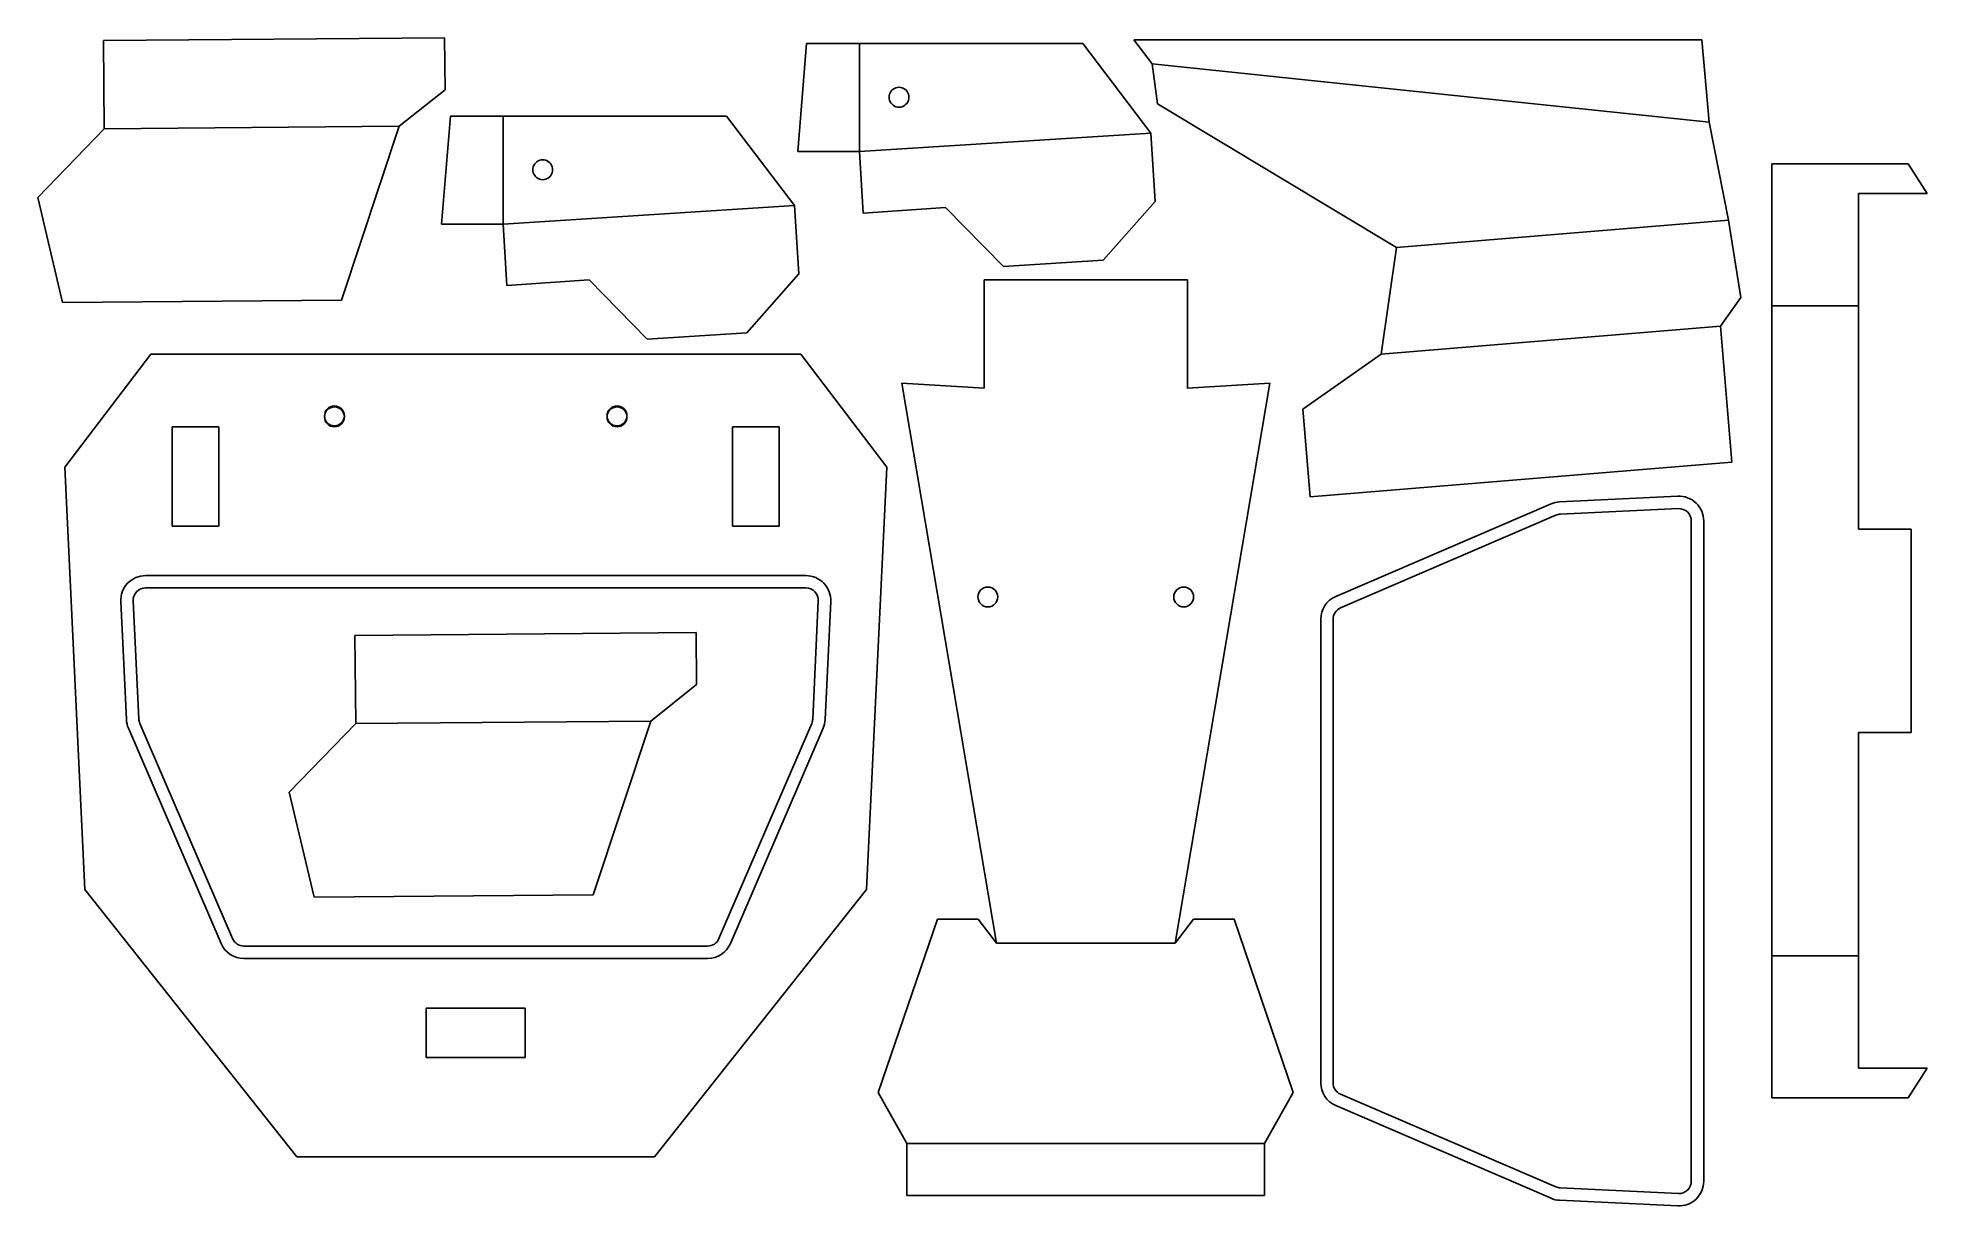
# Model space of a CAD drawing. Header units: millimetres. Extents: x 2631 to 3393, y 2433 to 2905.
import ezdxf

# ---------------------------------------------------------------- set-up
doc = ezdxf.new("R2010")
doc.units = ezdxf.units.MM
doc.layers.add('2D Чертеж линиями', color=7, linetype='Continuous')

msp = doc.modelspace()

# ---------------------------------------------------------------- linework, layer by layer
at = {"layer": '2D Чертеж линиями'}
for p, q in [((2657.29, 2903.35, -128.59), (2794.92, 2904.51, -128.59)), ((2657.29, 2903.35, -130.59), (2794.92, 2904.51, -130.59)), ((2795.1, 2883.51, -128.59), (2794.92, 2904.51, -128.59)), ((2794.92, 2904.51, -130.59), (2795.1, 2883.51, -130.59)), ((2794.92, 2904.51, -128.59), (2794.92, 2904.51, -130.59)), ((2657.29, 2903.35, -128.59), (2657.29, 2903.35, -130.59)), ((2657.59, 2867.79, -128.59), (2657.29, 2903.35, -128.59)), ((2657.59, 2867.79, -130.59), (2657.29, 2903.35, -130.59)), ((2937.39, 2858.57, -128.59), (2940.98, 2902.19, -128.59)), ((2937.39, 2858.57, -130.59), (2940.98, 2902.19, -130.59)), ((2940.98, 2902.19, -128.59), (2962.24, 2902.19, -128.59)), ((2940.98, 2902.19, -130.59), (2962.24, 2902.19, -130.59)), ((2940.98, 2902.19, -128.59), (2940.98, 2902.19, -130.59)), ((2962.24, 2902.19, -128.59), (2962.24, 2858.57, -128.59)), ((2962.24, 2902.19, -128.59), (2962.24, 2902.19, -130.59)), ((2962.24, 2858.57, -130.59), (2962.24, 2902.19, -130.59)), ((2962.24, 2902.19, -128.59), (3052.35, 2902.19, -128.59)), ((2962.24, 2902.19, -130.59), (3052.35, 2902.19, -130.59)), ((2962.24, 2902.19, -128.59), (2962.24, 2902.19, -130.59)), ((2962.24, 2902.19, -128.59), (2962.24, 2858.57, -128.59)), ((2962.24, 2902.19, -130.59), (2962.24, 2858.57, -130.59)), ((3052.35, 2902.19, -128.59), (3079.79, 2866.05, -128.59)), ((3052.35, 2902.19, -130.59), (3079.79, 2866.05, -130.59)), ((3052.35, 2902.19, -128.59), (3052.35, 2902.19, -130.59)), ((3072.96, 2903.71, -128.59), (3302.15, 2903.71, -128.59)), ((3072.96, 2903.71, -130.59), (3302.15, 2903.71, -130.59)), ((3072.96, 2903.71, -128.59), (3072.96, 2903.71, -130.59)), ((3072.96, 2903.71, -128.59), (3080.35, 2894.04, -128.59)), ((3080.35, 2894.04, -130.59), (3072.96, 2903.71, -130.59)), ((3302.15, 2903.71, -128.59), (3302.15, 2903.71, -130.59)), ((3302.15, 2903.71, -128.59), (3305.08, 2870.44, -128.59)), ((3302.15, 2903.71, -130.59), (3305.08, 2870.44, -130.59)), ((3082.46, 2877.84, -128.59), (3080.35, 2894.04, -128.59)), ((3080.35, 2894.04, -128.59), (3080.35, 2894.04, -130.59)), ((3082.46, 2877.84, -130.59), (3080.35, 2894.04, -130.59)), ((3080.35, 2894.04, -128.59), (3305.08, 2870.44, -128.59)), ((3080.35, 2894.04, -130.59), (3305.08, 2870.44, -130.59)), ((3080.35, 2894.04, -128.59), (3080.35, 2894.04, -130.59)), ((3080.35, 2894.04, -128.59), (3305.08, 2870.44, -128.59)), ((3305.08, 2870.44, -130.59), (3080.35, 2894.04, -130.59)), ((2776.62, 2868.79, -128.59), (2795.1, 2883.51, -128.59)), ((2795.1, 2883.51, -130.59), (2776.62, 2868.79, -130.59)), ((2795.1, 2883.51, -128.59), (2795.1, 2883.51, -130.59)), ((3082.46, 2877.84, -128.59), (3082.46, 2877.84, -130.59)), ((3178.89, 2819.86, -128.59), (3082.46, 2877.84, -128.59)), ((3178.89, 2819.86, -130.59), (3082.46, 2877.84, -130.59)), ((2657.59, 2867.79, -128.59), (2630.81, 2840.08, -128.59)), ((2630.81, 2840.08, -130.59), (2657.59, 2867.79, -130.59)), ((2657.59, 2867.79, -128.59), (2776.62, 2868.79, -128.59)), ((2657.59, 2867.79, -130.59), (2776.62, 2868.79, -130.59)), ((2657.59, 2867.79, -128.59), (2776.62, 2868.79, -128.59)), ((2776.62, 2868.79, -130.59), (2657.59, 2867.79, -130.59)), ((2657.59, 2867.79, -128.59), (2657.59, 2867.79, -130.59)), ((2657.59, 2867.79, -128.59), (2657.59, 2867.79, -130.59)), ((2753.34, 2798.68, -128.59), (2776.62, 2868.79, -128.59)), ((2776.62, 2868.79, -130.59), (2753.34, 2798.68, -130.59)), ((2776.62, 2868.79, -128.59), (2776.62, 2868.79, -130.59)), ((2776.62, 2868.79, -128.59), (2776.62, 2868.79, -130.59)), ((2793.67, 2829.31, -129.59), (2797.25, 2872.94, -129.59)), ((2793.67, 2829.31, -131.59), (2797.25, 2872.94, -131.59)), ((2797.25, 2872.94, -129.59), (2818.52, 2872.94, -129.59)), ((2797.25, 2872.94, -131.59), (2818.52, 2872.94, -131.59)), ((2797.25, 2872.94, -129.59), (2797.25, 2872.94, -131.59)), ((2818.52, 2872.94, -129.59), (2818.52, 2829.31, -129.59)), ((2818.52, 2872.94, -129.59), (2818.52, 2872.94, -131.59)), ((2818.52, 2829.31, -131.59), (2818.52, 2872.94, -131.59)), ((2818.52, 2872.94, -129.59), (2908.63, 2872.94, -129.59)), ((2818.52, 2872.94, -131.59), (2908.63, 2872.94, -131.59)), ((2818.52, 2872.94, -129.59), (2818.52, 2872.94, -131.59)), ((2818.52, 2872.94, -129.59), (2818.52, 2829.31, -129.59)), ((2818.52, 2872.94, -131.59), (2818.52, 2829.31, -131.59)), ((2908.63, 2872.94, -129.59), (2936.07, 2836.8, -129.59)), ((2908.63, 2872.94, -131.59), (2936.07, 2836.8, -131.59)), ((2908.63, 2872.94, -129.59), (2908.63, 2872.94, -131.59)), ((2962.24, 2858.57, -128.59), (3079.79, 2866.05, -128.59)), ((2962.24, 2858.57, -130.59), (3079.79, 2866.05, -130.59)), ((2962.24, 2858.57, -128.59), (3079.79, 2866.05, -128.59)), ((3079.79, 2866.05, -130.59), (2962.24, 2858.57, -130.59)), ((3079.79, 2866.05, -128.59), (3081.55, 2838.45, -128.59)), ((3079.79, 2866.05, -130.59), (3081.55, 2838.45, -130.59)), ((3079.79, 2866.05, -128.59), (3079.79, 2866.05, -130.59)), ((3079.79, 2866.05, -128.59), (3079.79, 2866.05, -130.59)), ((3305.08, 2870.44, -128.59), (3312.81, 2830.91, -128.59)), ((3305.08, 2870.44, -130.59), (3312.81, 2830.91, -130.59)), ((3305.08, 2870.44, -128.59), (3305.08, 2870.44, -130.59)), ((3305.08, 2870.44, -128.59), (3305.08, 2870.44, -130.59)), ((2937.39, 2858.57, -128.59), (2937.39, 2858.57, -130.59)), ((2937.39, 2858.57, -128.59), (2962.24, 2858.57, -128.59)), ((2962.24, 2858.57, -130.59), (2937.39, 2858.57, -130.59)), ((2962.24, 2858.57, -128.59), (2962.24, 2858.57, -130.59)), ((2962.24, 2858.57, -128.59), (2963.82, 2833.77, -128.59)), ((2963.82, 2833.77, -130.59), (2962.24, 2858.57, -130.59)), ((2962.24, 2858.57, -128.59), (2962.24, 2858.57, -130.59)), ((2962.24, 2858.57, -128.59), (2962.24, 2858.57, -130.59)), ((3385.35, 2853.61, -128.59), (3330.35, 2853.61, -128.59)), ((3330.35, 2853.61, -130.59), (3385.35, 2853.61, -130.59)), ((3330.35, 2853.61, -128.59), (3330.35, 2853.61, -130.59)), ((3330.35, 2853.61, -128.59), (3330.35, 2796.29, -128.59)), ((3330.35, 2796.29, -130.59), (3330.35, 2853.61, -130.59)), ((3393.02, 2841.66, -128.59), (3385.35, 2853.61, -128.59)), ((3385.35, 2853.61, -130.59), (3393.02, 2841.66, -130.59)), ((3385.35, 2853.61, -128.59), (3385.35, 2853.61, -130.59)), ((2630.81, 2840.08, -128.59), (2630.81, 2840.08, -130.59)), ((2640.83, 2797.74, -128.59), (2630.81, 2840.08, -128.59)), ((2640.83, 2797.74, -130.59), (2630.81, 2840.08, -130.59)), ((2818.52, 2829.31, -129.59), (2936.07, 2836.8, -129.59)), ((2818.52, 2829.31, -131.59), (2936.07, 2836.8, -131.59)), ((2818.52, 2829.31, -129.59), (2936.07, 2836.8, -129.59)), ((2936.07, 2836.8, -131.59), (2818.52, 2829.31, -131.59)), ((2936.07, 2836.8, -129.59), (2937.83, 2809.19, -129.59)), ((2936.07, 2836.8, -131.59), (2937.83, 2809.19, -131.59)), ((2936.07, 2836.8, -129.59), (2936.07, 2836.8, -131.59)), ((2936.07, 2836.8, -129.59), (2936.07, 2836.8, -131.59)), ((2997.02, 2836.06, -128.59), (2963.82, 2833.77, -128.59)), ((2997.02, 2836.06, -130.59), (2963.82, 2833.77, -130.59)), ((2997.02, 2836.06, -128.59), (2997.02, 2836.06, -130.59)), ((2997.02, 2836.06, -128.59), (3020.35, 2812.17, -128.59)), ((3020.35, 2812.17, -130.59), (2997.02, 2836.06, -130.59)), ((3081.55, 2838.45, -128.59), (3060.54, 2814.73, -128.59)), ((3081.55, 2838.45, -130.59), (3060.54, 2814.73, -130.59)), ((3081.55, 2838.45, -128.59), (3081.55, 2838.45, -130.59)), ((3365.35, 2841.66, -128.59), (3393.02, 2841.66, -128.59)), ((3365.35, 2841.66, -128.59), (3365.35, 2841.66, -130.59)), ((3393.02, 2841.66, -130.59), (3365.35, 2841.66, -130.59)), ((3365.35, 2796.29, -128.59), (3365.35, 2841.66, -128.59)), ((3365.35, 2841.66, -130.59), (3365.35, 2796.29, -130.59)), ((3393.02, 2841.66, -128.59), (3393.02, 2841.66, -130.59)), ((2793.67, 2829.31, -129.59), (2793.67, 2829.31, -131.59)), ((2793.67, 2829.31, -129.59), (2818.52, 2829.31, -129.59)), ((2818.52, 2829.31, -131.59), (2793.67, 2829.31, -131.59)), ((2818.52, 2829.31, -129.59), (2818.52, 2829.31, -131.59)), ((2818.52, 2829.31, -129.59), (2820.09, 2804.52, -129.59)), ((2820.09, 2804.52, -131.59), (2818.52, 2829.31, -131.59)), ((2818.52, 2829.31, -129.59), (2818.52, 2829.31, -131.59)), ((2818.52, 2829.31, -129.59), (2818.52, 2829.31, -131.59)), ((2963.82, 2833.77, -128.59), (2963.82, 2833.77, -130.59)), ((3312.81, 2830.91, -128.59), (3178.89, 2819.86, -128.59)), ((3312.81, 2830.91, -130.59), (3178.89, 2819.86, -130.59)), ((3312.81, 2830.91, -128.59), (3178.89, 2819.86, -128.59)), ((3178.89, 2819.86, -130.59), (3312.81, 2830.91, -130.59)), ((3312.81, 2830.91, -128.59), (3312.81, 2830.91, -130.59)), ((3317.89, 2799.64, -128.59), (3312.81, 2830.91, -128.59)), ((3312.81, 2830.91, -130.59), (3317.89, 2799.64, -130.59)), ((3312.81, 2830.91, -128.59), (3312.81, 2830.91, -130.59)), ((3020.35, 2812.17, -128.59), (3060.54, 2814.73, -128.59)), ((3060.54, 2814.73, -130.59), (3020.35, 2812.17, -130.59)), ((3060.54, 2814.73, -128.59), (3060.54, 2814.73, -130.59)), ((3178.89, 2819.86, -128.59), (3172.74, 2776.79, -128.59)), ((3172.74, 2776.79, -130.59), (3178.89, 2819.86, -130.59)), ((3178.89, 2819.86, -128.59), (3178.89, 2819.86, -130.59)), ((3178.89, 2819.86, -128.59), (3178.89, 2819.86, -130.59)), ((2853.29, 2806.81, -129.59), (2820.09, 2804.52, -129.59)), ((2853.29, 2806.81, -131.59), (2820.09, 2804.52, -131.59)), ((2853.29, 2806.81, -129.59), (2853.29, 2806.81, -131.59)), ((2853.29, 2806.81, -129.59), (2876.63, 2782.91, -129.59)), ((2876.63, 2782.91, -131.59), (2853.29, 2806.81, -131.59)), ((2937.83, 2809.19, -129.59), (2916.82, 2785.47, -129.59)), ((2937.83, 2809.19, -131.59), (2916.82, 2785.47, -131.59)), ((2937.83, 2809.19, -129.59), (2937.83, 2809.19, -131.59)), ((3094.57, 2806.84, -126.59), (3012.56, 2806.84, -126.59)), ((3012.56, 2806.84, -130.59), (3094.57, 2806.84, -130.59)), ((3012.56, 2806.84, -126.59), (3012.56, 2806.84, -130.59)), ((3012.56, 2806.84, -126.59), (3012.56, 2763.07, -126.59)), ((3012.56, 2763.07, -130.59), (3012.56, 2806.84, -130.59)), ((3020.35, 2812.17, -128.59), (3020.35, 2812.17, -130.59)), ((3094.57, 2763.07, -126.59), (3094.57, 2806.84, -126.59)), ((3094.57, 2806.84, -130.59), (3094.57, 2763.07, -130.59)), ((3094.57, 2806.84, -126.59), (3094.57, 2806.84, -130.59)), ((2640.83, 2797.74, -128.59), (2753.34, 2798.68, -128.59)), ((2753.34, 2798.68, -130.59), (2640.83, 2797.74, -130.59)), ((2640.83, 2797.74, -128.59), (2640.83, 2797.74, -130.59)), ((2753.34, 2798.68, -128.59), (2753.34, 2798.68, -130.59)), ((2820.09, 2804.52, -129.59), (2820.09, 2804.52, -131.59)), ((3317.89, 2799.64, -128.59), (3309.66, 2788.08, -128.59)), ((3317.89, 2799.64, -130.59), (3309.66, 2788.08, -130.59)), ((3317.89, 2799.64, -128.59), (3317.89, 2799.64, -130.59)), ((3330.35, 2796.29, -128.59), (3365.35, 2796.29, -128.59)), ((3330.35, 2796.29, -130.59), (3365.35, 2796.29, -130.59)), ((3330.35, 2796.29, -128.59), (3330.35, 2796.29, -130.59)), ((3330.35, 2796.29, -128.59), (3330.35, 2534.05, -128.59)), ((3330.35, 2534.05, -130.59), (3330.35, 2796.29, -130.59)), ((3330.35, 2796.29, -128.59), (3330.35, 2796.29, -130.59)), ((3330.35, 2796.29, -128.59), (3365.35, 2796.29, -128.59)), ((3365.35, 2796.29, -130.59), (3330.35, 2796.29, -130.59)), ((3365.35, 2706.17, -128.59), (3365.35, 2796.29, -128.59)), ((3365.35, 2796.29, -130.59), (3365.35, 2706.17, -130.59)), ((3365.35, 2796.29, -128.59), (3365.35, 2796.29, -130.59)), ((3365.35, 2796.29, -128.59), (3365.35, 2796.29, -130.59)), ((2876.63, 2782.91, -129.59), (2916.82, 2785.47, -129.59)), ((2916.82, 2785.47, -131.59), (2876.63, 2782.91, -131.59)), ((2876.63, 2782.91, -129.59), (2876.63, 2782.91, -131.59)), ((2916.82, 2785.47, -129.59), (2916.82, 2785.47, -131.59)), ((3172.74, 2776.79, -128.59), (3309.66, 2788.08, -128.59)), ((3309.66, 2788.08, -130.59), (3172.74, 2776.79, -130.59)), ((3172.74, 2776.79, -128.59), (3309.66, 2788.08, -128.59)), ((3172.74, 2776.79, -130.59), (3309.66, 2788.08, -130.59)), ((3309.66, 2788.08, -128.59), (3309.66, 2788.08, -130.59)), ((3309.66, 2788.08, -128.59), (3314.18, 2733.27, -128.59)), ((3309.66, 2788.08, -130.59), (3314.18, 2733.27, -130.59)), ((3309.66, 2788.08, -128.59), (3309.66, 2788.08, -130.59)), ((2676.37, 2776.89, -130.59), (2641.7, 2731.24, -130.59)), ((2676.37, 2776.89, -126.59), (2641.7, 2731.24, -126.59)), ((2938.6, 2776.89, -130.59), (2676.37, 2776.89, -130.59)), ((2676.37, 2776.89, -126.59), (2676.37, 2776.89, -130.59)), ((2938.6, 2776.89, -126.59), (2676.37, 2776.89, -126.59)), ((2973.27, 2731.24, -130.59), (2938.6, 2776.89, -130.59)), ((2938.6, 2776.89, -126.59), (2938.6, 2776.89, -130.59)), ((2973.27, 2731.24, -126.59), (2938.6, 2776.89, -126.59)), ((3141.17, 2754.68, -128.59), (3172.74, 2776.79, -128.59)), ((3141.17, 2754.68, -130.59), (3172.74, 2776.79, -130.59)), ((3172.74, 2776.79, -128.59), (3172.74, 2776.79, -130.59)), ((3172.74, 2776.79, -128.59), (3172.74, 2776.79, -130.59)), ((2979.35, 2765.2, -126.59), (3017.5, 2539.2, -126.59)), ((2979.35, 2765.2, -126.59), (2979.35, 2765.2, -130.59)), ((3017.5, 2539.2, -130.59), (2979.35, 2765.2, -130.59)), ((3012.56, 2763.07, -126.59), (2979.35, 2765.2, -126.59)), ((2979.35, 2765.2, -130.59), (3012.56, 2763.07, -130.59)), ((3012.56, 2763.07, -126.59), (3012.56, 2763.07, -130.59)), ((3089.63, 2539.2, -126.59), (3127.78, 2765.2, -126.59)), ((3127.78, 2765.2, -130.59), (3089.63, 2539.2, -130.59)), ((3127.78, 2765.2, -126.59), (3094.57, 2763.07, -126.59)), ((3094.57, 2763.07, -130.59), (3127.78, 2765.2, -130.59)), ((3094.57, 2763.07, -126.59), (3094.57, 2763.07, -130.59)), ((3094.57, 2763.07, -126.59), (3094.58, 2762.97, -126.59)), ((3094.58, 2762.97, -130.59), (3094.57, 2763.07, -130.59)), ((3094.57, 2762.97, -126.59), (3094.57, 2763.07, -126.59)), ((3094.57, 2763.07, -130.59), (3094.57, 2762.97, -130.59)), ((3094.58, 2762.97, -126.59), (3094.57, 2762.97, -126.59)), ((3094.57, 2762.97, -130.59), (3094.58, 2762.97, -130.59)), ((3094.57, 2762.97, -126.59), (3094.57, 2762.97, -130.59)), ((3094.58, 2762.97, -126.59), (3094.58, 2762.97, -130.59)), ((3127.78, 2765.2, -126.59), (3127.78, 2765.2, -130.59)), ((3141.17, 2754.68, -128.59), (3141.17, 2754.68, -130.59)), ((3141.17, 2754.68, -128.59), (3144.1, 2719.24, -128.59)), ((3144.1, 2719.24, -130.59), (3141.17, 2754.68, -130.59)), ((2685.08, 2747.49, -130.59), (2703.88, 2747.49, -130.59)), ((2685.08, 2707.49, -130.59), (2685.08, 2747.49, -130.59)), ((2685.08, 2747.49, -130.59), (2685.08, 2747.49, -126.59)), ((2685.08, 2707.49, -126.59), (2685.08, 2747.49, -126.59)), ((2685.08, 2747.49, -126.59), (2703.88, 2747.49, -126.59)), ((2703.88, 2747.49, -130.59), (2703.88, 2707.49, -130.59)), ((2703.88, 2747.49, -130.59), (2703.88, 2747.49, -126.59)), ((2703.88, 2747.49, -126.59), (2703.88, 2707.49, -126.59)), ((2911.08, 2747.49, -130.59), (2929.88, 2747.49, -130.59)), ((2911.08, 2707.49, -130.59), (2911.08, 2747.49, -130.59)), ((2911.08, 2747.49, -126.59), (2929.88, 2747.49, -126.59)), ((2911.08, 2747.49, -130.59), (2911.08, 2747.49, -126.59)), ((2911.08, 2707.49, -126.59), (2911.08, 2747.49, -126.59)), ((2929.88, 2747.49, -130.59), (2929.88, 2707.49, -130.59)), ((2929.88, 2747.49, -130.59), (2929.88, 2747.49, -126.59)), ((2929.88, 2747.49, -126.59), (2929.88, 2707.49, -126.59)), ((2641.7, 2731.24, -130.59), (2649.79, 2560.77, -130.59)), ((2649.79, 2560.77, -126.59), (2641.7, 2731.24, -126.59)), ((2641.7, 2731.24, -130.59), (2641.7, 2731.24, -126.59)), ((2965.18, 2560.77, -130.59), (2973.27, 2731.24, -130.59)), ((2973.27, 2731.24, -126.59), (2965.18, 2560.77, -126.59)), ((2973.27, 2731.24, -130.59), (2973.27, 2731.24, -126.59)), ((3314.18, 2733.27, -128.59), (3144.1, 2719.24, -128.59)), ((3314.18, 2733.27, -130.59), (3144.1, 2719.24, -130.59)), ((3314.18, 2733.27, -128.59), (3314.18, 2733.27, -130.59)), ((3144.1, 2719.24, -128.59), (3144.1, 2719.24, -130.59)), ((3241.26, 2716.47, -130.59), (3154.41, 2679.05, -130.59)), ((3154.41, 2679.05, -128.59), (3241.26, 2716.47, -128.59)), ((3241.26, 2716.47, -130.59), (3241.26, 2716.47, -128.59)), ((3292.39, 2719.53, -130.59), (3244.74, 2717.27, -130.59)), ((3244.74, 2717.27, -128.59), (3292.39, 2719.53, -128.59)), ((3244.74, 2717.27, -128.59), (3244.74, 2717.27, -130.59)), ((3292.63, 2714.54, -130.59), (3244.98, 2712.28, -130.59)), ((3292.63, 2714.54, -132.59), (3244.98, 2712.28, -132.59)), ((3292.39, 2719.53, -130.59), (3292.39, 2719.53, -128.59)), ((3292.63, 2714.54, -132.59), (3292.63, 2714.54, -130.59)), ((2703.88, 2707.49, -130.59), (2685.08, 2707.49, -130.59)), ((2685.08, 2707.49, -130.59), (2685.08, 2707.49, -126.59)), ((2703.88, 2707.49, -126.59), (2685.08, 2707.49, -126.59)), ((2703.88, 2707.49, -130.59), (2703.88, 2707.49, -126.59)), ((2929.88, 2707.49, -130.59), (2911.08, 2707.49, -130.59)), ((2911.08, 2707.49, -130.59), (2911.08, 2707.49, -126.59)), ((2929.88, 2707.49, -126.59), (2911.08, 2707.49, -126.59)), ((2929.88, 2707.49, -130.59), (2929.88, 2707.49, -126.59)), ((3243.24, 2711.88, -130.59), (3156.38, 2674.46, -130.59)), ((3243.24, 2711.88, -132.59), (3156.38, 2674.46, -132.59)), ((3243.24, 2711.88, -132.59), (3243.24, 2711.88, -130.59)), ((3244.98, 2712.28, -130.59), (3244.98, 2712.28, -132.59)), ((3297.86, 2443.14, -130.59), (3297.86, 2709.54, -130.59)), ((3297.86, 2709.54, -130.59), (3297.86, 2709.54, -132.59)), ((3297.86, 2443.14, -132.59), (3297.86, 2709.54, -132.59)), ((3302.86, 2443.14, -130.59), (3302.86, 2709.54, -130.59)), ((3302.86, 2709.54, -128.59), (3302.86, 2443.14, -128.59)), ((3302.86, 2709.54, -128.59), (3302.86, 2709.54, -130.59)), ((3386.61, 2706.17, -128.59), (3365.35, 2706.17, -128.59)), ((3365.35, 2706.17, -130.59), (3386.61, 2706.17, -130.59)), ((3365.35, 2706.17, -128.59), (3365.35, 2706.17, -130.59)), ((3386.61, 2706.17, -128.59), (3386.61, 2706.17, -130.59)), ((3386.61, 2706.17, -128.59), (3386.61, 2624.16, -128.59)), ((3386.61, 2706.17, -130.59), (3386.61, 2624.16, -130.59)), ((2940.69, 2687.49, -128.59), (2674.28, 2687.49, -128.59)), ((2674.28, 2687.49, -126.59), (2674.28, 2687.49, -128.59)), ((2674.28, 2687.49, -126.59), (2940.69, 2687.49, -126.59)), ((2940.69, 2687.49, -128.59), (2940.69, 2687.49, -126.59)), ((2664.29, 2677.02, -128.59), (2666.55, 2629.37, -128.59)), ((2664.29, 2677.02, -128.59), (2664.29, 2677.02, -126.59)), ((2666.55, 2629.37, -126.59), (2664.29, 2677.02, -126.59)), ((2671.55, 2629.61, -130.59), (2669.29, 2677.25, -130.59)), ((2669.29, 2677.25, -128.59), (2669.29, 2677.25, -130.59)), ((2669.29, 2677.25, -128.59), (2671.55, 2629.61, -128.59)), ((2674.28, 2682.49, -130.59), (2940.69, 2682.49, -130.59)), ((2940.69, 2682.49, -128.59), (2674.28, 2682.49, -128.59)), ((2674.28, 2682.49, -128.59), (2674.28, 2682.49, -130.59)), ((2940.69, 2682.49, -128.59), (2940.69, 2682.49, -130.59)), ((2945.68, 2677.25, -130.59), (2943.42, 2629.61, -130.59)), ((2943.42, 2629.61, -128.59), (2945.68, 2677.25, -128.59)), ((2945.68, 2677.25, -128.59), (2945.68, 2677.25, -130.59)), ((2948.42, 2629.37, -128.59), (2950.68, 2677.02, -128.59)), ((2950.68, 2677.02, -126.59), (2948.42, 2629.37, -126.59)), ((2950.68, 2677.02, -126.59), (2950.68, 2677.02, -128.59)), ((3154.41, 2679.05, -128.59), (3154.41, 2679.05, -130.59)), ((3148.36, 2669.87, -130.59), (3148.36, 2482.82, -130.59)), ((3148.36, 2482.82, -128.59), (3148.36, 2669.87, -128.59)), ((3148.36, 2669.87, -130.59), (3148.36, 2669.87, -128.59)), ((3153.36, 2669.87, -130.59), (3153.36, 2482.82, -130.59)), ((3153.36, 2669.87, -132.59), (3153.36, 2669.87, -130.59)), ((3153.36, 2669.87, -132.59), (3153.36, 2482.82, -132.59)), ((3156.38, 2674.46, -130.59), (3156.38, 2674.46, -132.59)), ((2758.75, 2663.32, -128.59), (2896.38, 2664.48, -128.59)), ((2758.75, 2663.32, -130.59), (2896.38, 2664.48, -130.59)), ((2758.75, 2663.32, -128.59), (2758.75, 2663.32, -130.59)), ((2759.05, 2627.76, -128.59), (2758.75, 2663.32, -128.59)), ((2759.05, 2627.76, -130.59), (2758.75, 2663.32, -130.59)), ((2896.56, 2643.48, -128.59), (2896.38, 2664.48, -128.59)), ((2896.38, 2664.48, -130.59), (2896.56, 2643.48, -130.59)), ((2896.38, 2664.48, -128.59), (2896.38, 2664.48, -130.59)), ((2878.08, 2628.76, -128.59), (2896.56, 2643.48, -128.59)), ((2896.56, 2643.48, -130.59), (2878.08, 2628.76, -130.59)), ((2896.56, 2643.48, -128.59), (2896.56, 2643.48, -130.59)), ((2666.55, 2629.37, -126.59), (2666.55, 2629.37, -128.59)), ((2667.36, 2625.89, -128.59), (2704.78, 2539.03, -128.59)), ((2667.36, 2625.89, -128.59), (2667.36, 2625.89, -126.59)), ((2704.78, 2539.03, -126.59), (2667.36, 2625.89, -126.59)), ((2671.55, 2629.61, -128.59), (2671.55, 2629.61, -130.59)), ((2709.37, 2541.01, -130.59), (2671.95, 2627.87, -130.59)), ((2671.95, 2627.87, -128.59), (2671.95, 2627.87, -130.59)), ((2671.95, 2627.87, -128.59), (2709.37, 2541.01, -128.59)), ((2759.05, 2627.76, -128.59), (2732.26, 2600.05, -128.59)), ((2732.26, 2600.05, -130.59), (2759.05, 2627.76, -130.59)), ((2759.05, 2627.76, -128.59), (2878.08, 2628.76, -128.59)), ((2759.05, 2627.76, -130.59), (2878.08, 2628.76, -130.59)), ((2759.05, 2627.76, -128.59), (2878.08, 2628.76, -128.59)), ((2878.08, 2628.76, -130.59), (2759.05, 2627.76, -130.59)), ((2759.05, 2627.76, -128.59), (2759.05, 2627.76, -130.59)), ((2759.05, 2627.76, -128.59), (2759.05, 2627.76, -130.59)), ((2854.79, 2558.65, -128.59), (2878.08, 2628.76, -128.59)), ((2878.08, 2628.76, -130.59), (2854.79, 2558.65, -130.59)), ((2878.08, 2628.76, -128.59), (2878.08, 2628.76, -130.59)), ((2878.08, 2628.76, -128.59), (2878.08, 2628.76, -130.59)), ((2943.02, 2627.87, -130.59), (2905.6, 2541.01, -130.59)), ((2905.6, 2541.01, -128.59), (2943.02, 2627.87, -128.59)), ((2910.19, 2539.03, -128.59), (2947.61, 2625.89, -128.59)), ((2947.61, 2625.89, -126.59), (2910.19, 2539.03, -126.59)), ((2943.02, 2627.87, -128.59), (2943.02, 2627.87, -130.59)), ((2943.42, 2629.61, -128.59), (2943.42, 2629.61, -130.59)), ((2947.61, 2625.89, -126.59), (2947.61, 2625.89, -128.59)), ((2948.42, 2629.37, -128.59), (2948.42, 2629.37, -126.59)), ((3365.35, 2534.05, -128.59), (3365.35, 2624.16, -128.59)), ((3365.35, 2624.16, -130.59), (3365.35, 2534.05, -130.59)), ((3365.35, 2624.16, -128.59), (3365.35, 2624.16, -130.59)), ((3386.61, 2624.16, -128.59), (3365.35, 2624.16, -128.59)), ((3386.61, 2624.16, -130.59), (3365.35, 2624.16, -130.59)), ((3386.61, 2624.16, -128.59), (3386.61, 2624.16, -130.59)), ((2732.26, 2600.05, -128.59), (2732.26, 2600.05, -130.59)), ((2742.29, 2557.71, -128.59), (2732.26, 2600.05, -128.59)), ((2742.29, 2557.71, -130.59), (2732.26, 2600.05, -130.59)), ((2649.79, 2560.77, -130.59), (2735.37, 2452.98, -130.59)), ((2649.79, 2560.77, -126.59), (2649.79, 2560.77, -130.59)), ((2735.37, 2452.98, -126.59), (2649.79, 2560.77, -126.59)), ((2742.29, 2557.71, -128.59), (2854.79, 2558.65, -128.59)), ((2854.79, 2558.65, -130.59), (2742.29, 2557.71, -130.59)), ((2742.29, 2557.71, -128.59), (2742.29, 2557.71, -130.59)), ((2854.79, 2558.65, -128.59), (2854.79, 2558.65, -130.59)), ((2879.6, 2452.98, -130.59), (2965.18, 2560.77, -130.59)), ((2965.18, 2560.77, -126.59), (2879.6, 2452.98, -126.59)), ((2965.18, 2560.77, -130.59), (2965.18, 2560.77, -126.59)), ((2993.75, 2548.86, -126.59), (2969.88, 2478.95, -126.59)), ((2969.88, 2478.95, -130.59), (2993.75, 2548.86, -130.59)), ((3010.1, 2548.86, -126.59), (2993.75, 2548.86, -126.59)), ((2993.75, 2548.86, -130.59), (3010.1, 2548.86, -130.59)), ((2993.75, 2548.86, -126.59), (2993.75, 2548.86, -130.59)), ((3010.1, 2548.86, -126.59), (3010.1, 2548.86, -130.59)), ((3017.5, 2539.2, -126.59), (3010.1, 2548.86, -126.59)), ((3010.1, 2548.86, -130.59), (3017.5, 2539.2, -130.59)), ((3089.63, 2539.2, -126.59), (3097.03, 2548.86, -126.59)), ((3089.63, 2539.2, -130.59), (3097.03, 2548.86, -130.59)), ((3113.38, 2548.86, -126.59), (3097.03, 2548.86, -126.59)), ((3097.03, 2548.86, -130.59), (3113.38, 2548.86, -130.59)), ((3097.03, 2548.86, -126.59), (3097.03, 2548.86, -130.59)), ((3113.38, 2548.86, -126.59), (3137.25, 2478.95, -126.59)), ((3113.38, 2548.86, -130.59), (3137.25, 2478.95, -130.59)), ((3113.38, 2548.86, -126.59), (3113.38, 2548.86, -130.59)), ((2704.78, 2539.03, -126.59), (2704.78, 2539.03, -128.59)), ((2709.37, 2541.01, -128.59), (2709.37, 2541.01, -130.59)), ((2905.6, 2541.01, -128.59), (2905.6, 2541.01, -130.59)), ((2910.19, 2539.03, -128.59), (2910.19, 2539.03, -126.59)), ((3017.5, 2539.2, -126.59), (3089.63, 2539.2, -126.59)), ((3017.5, 2539.2, -130.59), (3089.63, 2539.2, -130.59)), ((3017.5, 2539.2, -126.59), (3017.5, 2539.2, -130.59)), ((3017.5, 2539.2, -126.59), (3017.5, 2539.2, -130.59)), ((3017.5, 2539.2, -126.59), (3089.63, 2539.2, -126.59)), ((3089.63, 2539.2, -130.59), (3017.5, 2539.2, -130.59)), ((3089.63, 2539.2, -126.59), (3089.63, 2539.2, -130.59)), ((3089.63, 2539.2, -126.59), (3089.63, 2539.2, -130.59)), ((2901.01, 2537.99, -130.59), (2713.96, 2537.99, -130.59)), ((2713.96, 2537.99, -128.59), (2713.96, 2537.99, -130.59)), ((2713.96, 2537.99, -128.59), (2901.01, 2537.99, -128.59)), ((2713.96, 2532.99, -128.59), (2901.01, 2532.99, -128.59)), ((2713.96, 2532.99, -128.59), (2713.96, 2532.99, -126.59)), ((2901.01, 2532.99, -126.59), (2713.96, 2532.99, -126.59)), ((2901.01, 2537.99, -128.59), (2901.01, 2537.99, -130.59)), ((2901.01, 2532.99, -126.59), (2901.01, 2532.99, -128.59)), ((3330.35, 2534.05, -128.59), (3330.35, 2534.05, -130.59)), ((3330.35, 2534.05, -128.59), (3365.35, 2534.05, -128.59)), ((3365.35, 2534.05, -130.59), (3330.35, 2534.05, -130.59)), ((3330.35, 2534.05, -128.59), (3365.35, 2534.05, -128.59)), ((3330.35, 2534.05, -130.59), (3365.35, 2534.05, -130.59)), ((3330.35, 2534.05, -128.59), (3330.35, 2534.05, -130.59)), ((3330.35, 2534.05, -128.59), (3330.35, 2476.73, -128.59)), ((3330.35, 2476.73, -130.59), (3330.35, 2534.05, -130.59)), ((3365.35, 2534.05, -128.59), (3365.35, 2534.05, -130.59)), ((3365.35, 2534.05, -128.59), (3365.35, 2534.05, -130.59)), ((3365.35, 2488.67, -128.59), (3365.35, 2534.05, -128.59)), ((3365.35, 2534.05, -130.59), (3365.35, 2488.67, -130.59)), ((2787.48, 2512.99, -130.59), (2827.48, 2512.99, -130.59)), ((2787.48, 2492.99, -130.59), (2787.48, 2512.99, -130.59)), ((2787.48, 2512.99, -126.59), (2787.48, 2512.99, -130.59)), ((2787.48, 2492.99, -126.59), (2787.48, 2512.99, -126.59)), ((2787.48, 2512.99, -126.59), (2827.48, 2512.99, -126.59)), ((2827.48, 2512.99, -130.59), (2827.48, 2492.99, -130.59)), ((2827.48, 2512.99, -126.59), (2827.48, 2512.99, -130.59)), ((2827.48, 2512.99, -126.59), (2827.48, 2492.99, -126.59)), ((2827.48, 2492.99, -130.59), (2787.48, 2492.99, -130.59)), ((2787.48, 2492.99, -126.59), (2787.48, 2492.99, -130.59)), ((2827.48, 2492.99, -126.59), (2787.48, 2492.99, -126.59)), ((2827.48, 2492.99, -126.59), (2827.48, 2492.99, -130.59)), ((3393.02, 2488.67, -128.59), (3365.35, 2488.67, -128.59)), ((3365.35, 2488.67, -130.59), (3393.02, 2488.67, -130.59)), ((3365.35, 2488.67, -128.59), (3365.35, 2488.67, -130.59)), ((3385.35, 2476.73, -128.59), (3393.02, 2488.67, -128.59)), ((3393.02, 2488.67, -130.59), (3385.35, 2476.73, -130.59)), ((3393.02, 2488.67, -128.59), (3393.02, 2488.67, -130.59)), ((2969.88, 2478.95, -126.59), (2969.88, 2478.95, -130.59)), ((2969.88, 2478.95, -126.59), (2981.45, 2458.35, -126.59)), ((2981.45, 2458.35, -130.59), (2969.88, 2478.95, -130.59)), ((3137.25, 2478.95, -126.59), (3125.68, 2458.35, -126.59)), ((3137.25, 2478.95, -130.59), (3125.68, 2458.35, -130.59)), ((3137.25, 2478.95, -126.59), (3137.25, 2478.95, -130.59)), ((3148.36, 2482.82, -128.59), (3148.36, 2482.82, -130.59)), ((3153.36, 2482.82, -130.59), (3153.36, 2482.82, -132.59)), ((3156.38, 2478.22, -130.59), (3243.24, 2440.81, -130.59)), ((3156.38, 2478.22, -132.59), (3156.38, 2478.22, -130.59)), ((3156.38, 2478.22, -132.59), (3243.24, 2440.81, -132.59)), ((3154.41, 2473.63, -130.59), (3241.26, 2436.22, -130.59)), ((3241.26, 2436.22, -128.59), (3154.41, 2473.63, -128.59)), ((3154.41, 2473.63, -130.59), (3154.41, 2473.63, -128.59)), ((3330.35, 2476.73, -128.59), (3330.35, 2476.73, -130.59)), ((3385.35, 2476.73, -128.59), (3330.35, 2476.73, -128.59)), ((3385.35, 2476.73, -130.59), (3330.35, 2476.73, -130.59)), ((3385.35, 2476.73, -128.59), (3385.35, 2476.73, -130.59)), ((2981.45, 2458.35, -130.59), (2981.45, 2437.35, -130.59)), ((2981.45, 2458.35, -126.59), (2981.45, 2437.35, -126.59)), ((2981.45, 2458.35, -130.59), (2981.45, 2458.35, -126.59)), ((3125.68, 2458.35, -130.59), (2981.45, 2458.35, -130.59)), ((3125.68, 2458.35, -126.59), (2981.45, 2458.35, -126.59)), ((2981.45, 2458.35, -126.59), (2981.45, 2458.35, -130.59)), ((3125.68, 2458.35, -126.59), (2981.45, 2458.35, -126.59)), ((3125.68, 2458.35, -130.59), (2981.45, 2458.35, -130.59)), ((3125.68, 2437.35, -130.59), (3125.68, 2458.35, -130.59)), ((3125.68, 2458.35, -130.59), (3125.68, 2458.35, -126.59)), ((3125.68, 2437.35, -126.59), (3125.68, 2458.35, -126.59)), ((3125.68, 2458.35, -126.59), (3125.68, 2458.35, -130.59)), ((2735.37, 2452.98, -130.59), (2879.6, 2452.98, -130.59)), ((2879.6, 2452.98, -126.59), (2735.37, 2452.98, -126.59)), ((2735.37, 2452.98, -126.59), (2735.37, 2452.98, -130.59)), ((2879.6, 2452.98, -130.59), (2879.6, 2452.98, -126.59)), ((3243.24, 2440.81, -130.59), (3243.24, 2440.81, -132.59)), ((3244.98, 2440.41, -130.59), (3292.63, 2438.15, -130.59)), ((3244.98, 2440.41, -132.59), (3244.98, 2440.41, -130.59)), ((3244.98, 2440.41, -132.59), (3292.63, 2438.15, -132.59)), ((3297.86, 2443.14, -132.59), (3297.86, 2443.14, -130.59)), ((3302.86, 2443.14, -130.59), (3302.86, 2443.14, -128.59)), ((3125.68, 2437.35, -130.59), (2981.45, 2437.35, -130.59)), ((2981.45, 2437.35, -126.59), (3125.68, 2437.35, -126.59)), ((2981.45, 2437.35, -130.59), (2981.45, 2437.35, -126.59)), ((3125.68, 2437.35, -130.59), (3125.68, 2437.35, -126.59)), ((3241.26, 2436.22, -128.59), (3241.26, 2436.22, -130.59)), ((3244.74, 2435.41, -130.59), (3292.39, 2433.15, -130.59)), ((3292.39, 2433.15, -128.59), (3244.74, 2435.41, -128.59)), ((3244.74, 2435.41, -130.59), (3244.74, 2435.41, -128.59)), ((3292.39, 2433.15, -128.59), (3292.39, 2433.15, -130.59)), ((3292.63, 2438.15, -130.59), (3292.63, 2438.15, -132.59))]:
    msp.add_line(p, q, dxfattribs=at)
for centre, radius, start, end in [((3245.22, 2707.28, -130.59), 10, 92.71558, 113.30603), ((3292.86, 2709.54, -130.59), 10, 0, 92.71558), ((3292.86, 2709.54, -132.59), 5, 0, 92.71558), ((3245.22, 2707.28, -132.59), 5, 92.71558, 113.30603), ((2674.28, 2677.49, -128.59), 10, 90, 182.71558), ((2940.69, 2677.49, -128.59), 10, 357.28442, 90), ((3158.36, 2669.87, -130.59), 10, 113.30603, 180), ((3158.36, 2669.87, -132.59), 5, 113.30603, 180), ((2676.54, 2629.85, -128.59), 10, 182.71558, 203.30603), ((2938.43, 2629.85, -128.59), 10, 336.69397, 357.28442), ((2713.96, 2542.99, -128.59), 10, 203.30603, 270), ((2901.01, 2542.99, -128.59), 10, 270, 336.69397), ((3158.36, 2482.82, -130.59), 10, 180, 246.69397), ((3158.36, 2482.82, -132.59), 5, 180, 246.69397), ((3245.22, 2445.4, -132.59), 5, 246.69397, 267.28442), ((3292.86, 2443.14, -130.59), 10, 267.28442, 0), ((3292.86, 2443.14, -132.59), 5, 267.28442, 0), ((3245.22, 2445.4, -130.59), 10, 246.69397, 267.28442)]:
    msp.add_arc(centre, radius, start, end, dxfattribs=at)
at = {"layer": '2D Чертеж линиями', "extrusion": (0, 0, -1)}
for centre, start, end in [((-3245.22, 2707.28, 128.59), 66.69397, 87.28442), ((-3292.86, 2709.54, 128.59), 87.28442, 180), ((-3158.36, 2669.87, 128.59), 0, 66.69397), ((-3158.36, 2482.82, 128.59), 293.30603, 0), ((-3292.86, 2443.14, 128.59), 180, 272.71558), ((-3245.22, 2445.4, 128.59), 272.71558, 293.30603)]:
    msp.add_arc(centre, 10, start, end, dxfattribs=at)
at = {"layer": '2D Чертеж линиями', "extrusion": (-9.70674e-16, -2.47151e-16, -1)}
for centre, start, end in [((-3292.86, 2709.54, 130.59), 87.28442, 180), ((-3245.22, 2707.28, 130.59), 66.69397, 87.28442), ((-3158.36, 2669.87, 130.59), 0, 66.69397), ((-3158.36, 2482.82, 130.59), 293.30603, 0), ((-3245.22, 2445.4, 130.59), 272.71558, 293.30603), ((-3292.86, 2443.14, 130.59), 180, 272.71558)]:
    msp.add_arc(centre, 5, start, end, dxfattribs=at)
at = {"layer": '2D Чертеж линиями', "extrusion": (-1.22465e-16, 0, -1)}
for centre, radius, start, end in [((-2674.28, 2677.49, 126.59), 10, 357.28442, 90), ((-2940.69, 2677.49, 126.59), 10, 90, 182.71558), ((-2674.28, 2677.49, 130.59), 5, 357.28442, 90), ((-2940.69, 2677.49, 130.59), 5, 90, 182.71558), ((-2676.54, 2629.85, 126.59), 10, 336.69397, 357.28442), ((-2676.54, 2629.85, 130.59), 5, 336.69397, 357.28442), ((-2938.43, 2629.85, 130.59), 5, 182.71558, 203.30603), ((-2938.43, 2629.85, 126.59), 10, 182.71558, 203.30603), ((-2713.96, 2542.99, 126.59), 10, 270, 336.69397), ((-2713.96, 2542.99, 130.59), 5, 270, 336.69397), ((-2901.01, 2542.99, 130.59), 5, 203.30603, 270), ((-2901.01, 2542.99, 126.59), 10, 203.30603, 270)]:
    msp.add_arc(centre, radius, start, end, dxfattribs=at)
at = {"layer": '2D Чертеж линиями', "extrusion": (2.47151e-16, -9.70674e-16, -1)}
for centre, start, end in [((-2674.28, 2677.49, 128.59), 357.28442, 90), ((-2940.69, 2677.49, 128.59), 90, 182.71558), ((-2676.54, 2629.85, 128.59), 336.69397, 357.28442), ((-2938.43, 2629.85, 128.59), 182.71558, 203.30603), ((-2713.96, 2542.99, 128.59), 270, 336.69397), ((-2901.01, 2542.99, 128.59), 203.30603, 270)]:
    msp.add_arc(centre, 5, start, end, dxfattribs=at)
at = {"layer": '2D Чертеж линиями'}
for centre, major_axis, ratio, start_param in [((2978.23, 2880.51, -130.59), (0, 4.02), 0.994522, -3.141592653589794), ((2978.23, 2880.51, -128.59), (0, 4.02), 0.994522, -3.141592653589794), ((2834.51, 2851.25, -131.59), (0, 4.02), 0.994522, -3.141592653589794), ((2834.51, 2851.25, -129.59), (0, 4.02), 0.994522, -3.141592653589794), ((3014.07, 2678.87, -130.59), (0, 4), 0.999741, -3.141592653589793), ((3093.07, 2678.87, -130.59), (0, 4), 0.999741, -3.141592653589793)]:
    msp.add_ellipse(centre, major_axis=major_axis, ratio=ratio, start_param=start_param, end_param=3.141592653589793, dxfattribs=at)
at = {"layer": '2D Чертеж линиями', "extrusion": (-1.22465e-16, 1.64831e-32, -1)}
for centre in [(2750.48, 2751.95, -130.59), (2750.48, 2751.53, -126.59)]:
    msp.add_ellipse(centre, major_axis=(0, 4.02), ratio=0.994522, start_param=-3.141592653589793, end_param=3.141592653589793, dxfattribs=at)
at = {"layer": '2D Чертеж линиями', "extrusion": (-1.22465e-16, -6.74351e-32, -1)}
for centre in [(2864.48, 2751.95, -130.59), (2864.48, 2751.53, -126.59)]:
    msp.add_ellipse(centre, major_axis=(0, 4.02), ratio=0.994522, start_param=-3.141592653589793, end_param=3.141592653589794, dxfattribs=at)
at = {"layer": '2D Чертеж линиями', "extrusion": (-5.75072e-15, 2.06587e-14, -1)}
for centre in [(3014.07, 2678.87, -126.59), (3093.07, 2678.87, -126.59)]:
    msp.add_ellipse(centre, major_axis=(0, 4), ratio=0.999741, start_param=-3.141592653589793, end_param=3.141592653589793, dxfattribs=at)

doc.saveas('drawing.dxf')
